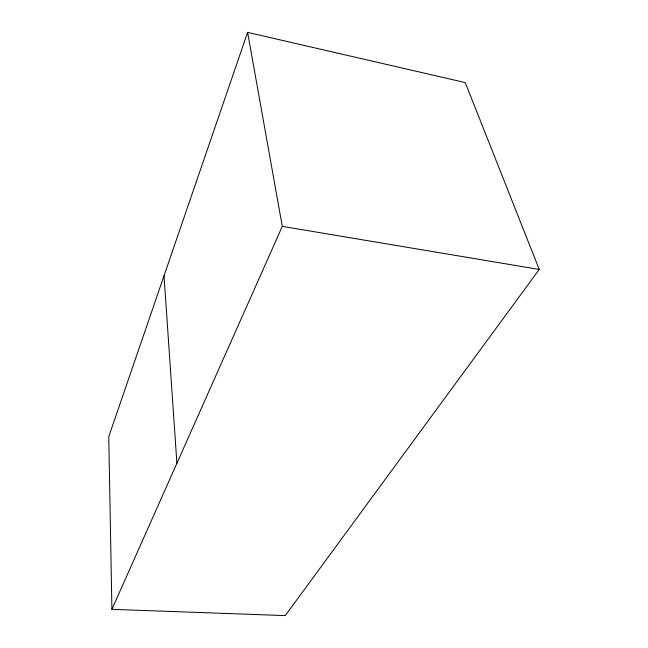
<?xml version="1.0" encoding="UTF-8"?>
<svg xmlns="http://www.w3.org/2000/svg" width="648" height="648" viewBox="0 0 648 648"><rect width="100%" height="100%" fill="white"/><g stroke="black" fill="none" stroke-linecap="round" stroke-linejoin="round"><path stroke-width="0.97" d="M247.609 32.4L108.751 436.679L111.918 609.331L285.241 615.6L539.249 269.455L465.264 82.58L247.609 32.4L282.301 226.371L111.918 609.331M282.301 226.371L539.249 269.455M164.017 275.789L176.904 463.263"/></g></svg>
